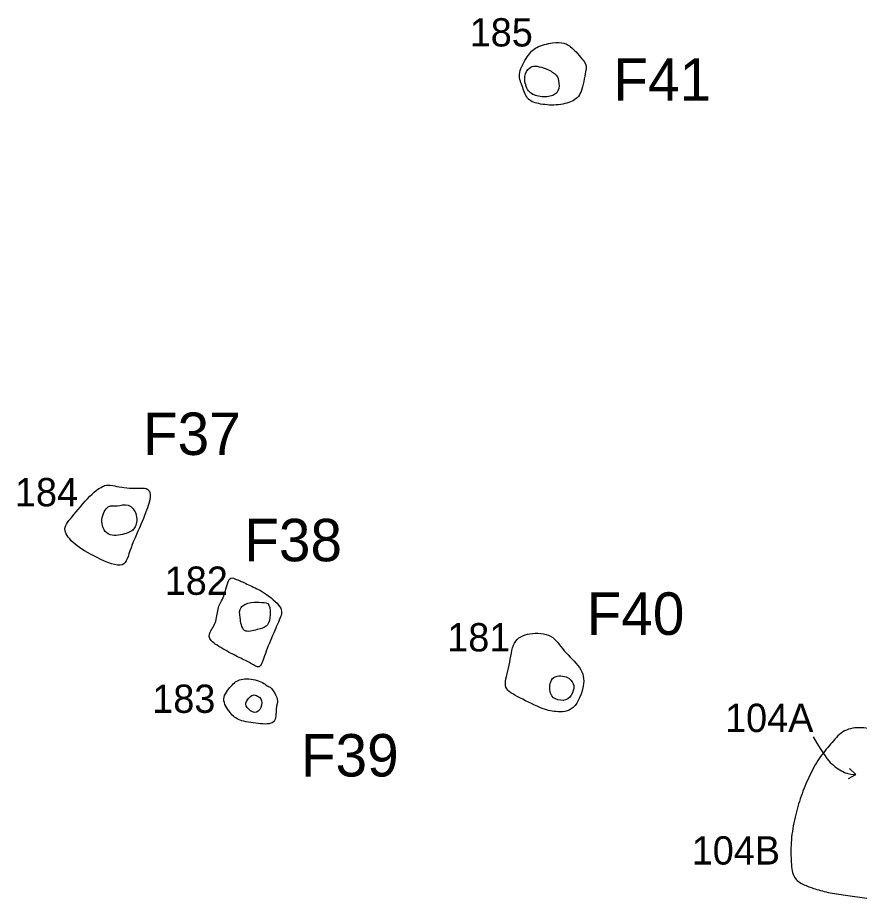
# Model space of a CAD drawing. Extents: x 204.4 to 281.1, y 333.2 to 390.8.
# Drawn here: x 216.25 to 231.11, y 355.49 to 371.18 of the extents above; entities that cross this region are included whole.
import ezdxf

# ---------------------------------------------------------------- set-up
doc = ezdxf.new("R2010")
doc.units = 0
for name, color, linetype in [('Feature Contexts', 7, 'Continuous'), ('Feature Numbers', 7, 'Continuous'), ('Postholes', 7, 'Continuous')]:
    doc.layers.add(name, color=color, linetype=linetype)

msp = doc.modelspace()

# ---------------------------------------------------------------- linework, layer by layer
at = {"layer": 'Feature Contexts'}
for p, q in [((231.048, 357.81), (230.92, 357.738)), ((231.055, 357.814), (230.939, 357.919))]:
    msp.add_line(p, q, dxfattribs=at)
msp.add_open_spline([(230.298, 358.477), (230.491, 358.148), (230.625, 357.986), (230.856, 357.829), (231.007, 357.814), (231.055, 357.814)], degree=3, dxfattribs=at)
at = {"layer": 'Postholes'}
for points in [[(225.42, 370.661), (225.344, 370.622), (225.261, 370.527), (225.068, 370.194), (225.161, 369.99), (225.237, 369.733), (225.425, 369.661), (225.769, 369.624), (226.068, 369.707), (226.21, 369.824), (226.291, 370.299), (226.3, 370.372), (226.039, 370.669), (225.904, 370.746), (225.719, 370.757), (225.497, 370.699), (225.42, 370.661)], [(225.39, 370.329), (225.349, 370.331), (225.29, 370.316), (225.178, 370.169), (225.238, 369.888), (225.403, 369.788), (225.673, 369.781), (225.817, 369.875), (225.812, 370.09), (225.759, 370.197), (225.538, 370.309), (225.431, 370.328), (225.39, 370.329)], [(218.055, 361.511), (218.163, 361.519), (218.201, 361.732), (218.435, 362.251), (218.59, 362.638), (218.599, 362.814), (218.504, 362.892), (218.302, 362.853), (217.862, 362.928), (217.814, 362.937), (217.585, 362.826), (217.211, 362.366), (217.022, 362.162), (217.195, 361.911), (217.554, 361.683), (217.947, 361.503), (218.055, 361.511)], [(218.007, 362.558), (217.948, 362.554), (217.85, 362.6), (217.69, 362.329), (217.807, 361.999), (218.169, 362.062), (218.328, 362.139), (218.381, 362.399), (218.204, 362.627), (218.066, 362.563), (218.007, 362.558)], [(220.751, 360.27), (220.801, 360.389), (220.892, 360.593), (220.948, 360.757), (220.587, 361.05), (220.349, 361.151), (220.13, 361.261), (220.094, 361.258), (219.98, 361.339), (219.895, 360.928), (219.775, 360.786), (219.768, 360.51), (219.63, 360.32), (219.614, 360.188), (219.913, 360.008), (220.168, 359.874), (220.379, 359.781), (220.525, 359.66), (220.591, 359.88), (220.7, 360.151), (220.751, 360.27)], [(220.559, 360.853), (220.503, 360.855), (220.371, 360.875), (220.153, 360.774), (220.173, 360.61), (220.216, 360.291), (220.502, 360.385), (220.655, 360.416), (220.713, 360.556), (220.71, 360.862), (220.616, 360.851), (220.559, 360.853)], [(225.296, 360.3), (225.175, 360.281), (224.983, 360.187), (224.947, 359.737), (224.804, 359.344), (225.029, 359.212), (225.516, 358.966), (225.737, 358.915), (226.089, 358.918), (226.278, 359.404), (226.223, 359.701), (225.87, 360.001), (225.709, 360.3), (225.417, 360.319), (225.296, 360.3)], [(220.48, 359.477), (220.388, 359.506), (220.155, 359.515), (220.031, 359.392), (219.823, 359.153), (220.012, 358.884), (220.136, 358.763), (220.503, 358.708), (220.825, 358.69), (220.798, 358.998), (220.869, 359.129), (220.709, 359.374), (220.703, 359.34), (220.571, 359.448), (220.48, 359.477)], [(225.934, 359.537), (225.86, 359.564), (225.64, 359.568), (225.639, 359.207), (225.78, 359.12), (225.985, 359.113), (226.076, 359.317), (226.081, 359.406), (226.008, 359.51), (225.934, 359.537)], [(220.464, 359.208), (220.436, 359.219), (220.396, 359.236), (220.263, 359.094), (220.281, 359.008), (220.436, 358.864), (220.566, 358.989), (220.559, 359.172), (220.491, 359.197), (220.464, 359.208)], [(233.049, 357.882), (232.979, 357.907), (232.785, 357.987), (232.496, 358.184), (232.133, 358.344), (231.783, 358.502), (231.448, 358.595), (231.112, 358.661), (230.805, 358.596), (230.61, 358.348), (230.401, 358.111), (230.224, 357.778), (230.082, 357.43), (229.973, 357.069), (229.903, 356.646), (229.906, 356.293), (229.936, 355.994), (230.097, 355.876), (230.299, 355.801), (230.556, 355.726), (230.869, 355.679), (231.208, 355.637), (231.541, 355.573), (231.825, 355.501), (232.024, 355.49), (232.187, 355.483), (232.314, 355.664), (232.42, 355.886), (232.565, 356.148), (232.733, 356.378), (232.808, 356.68), (232.94, 356.933), (233.017, 357.096), (233.046, 357.154)]]:
    msp.add_open_spline(points, degree=3, dxfattribs=at)

# ---------------------------------------------------------------- texts
at = {"layer": 'Feature Contexts'}
for s, p in [('185', (224.232, 370.677)), ('184', (216.198, 362.552)), ('182', (218.845, 360.988)), ('181', (223.835, 359.988)), ('183', (218.624, 358.902)), ('104A', (228.743, 358.564)), ('104B', (228.154, 356.222))]:
    msp.add_text(s, height=0.5, dxfattribs=at).set_placement(p)
at = {"layer": 'Feature Numbers'}
for s, p in [('F41', (226.77, 369.717)), ('F37', (218.46, 363.459)), ('F38', (220.249, 361.581)), ('F40', (226.297, 360.281)), ('F39', (221.25, 357.778))]:
    msp.add_text(s, height=0.75, dxfattribs=at).set_placement(p)

doc.saveas('drawing.dxf')
